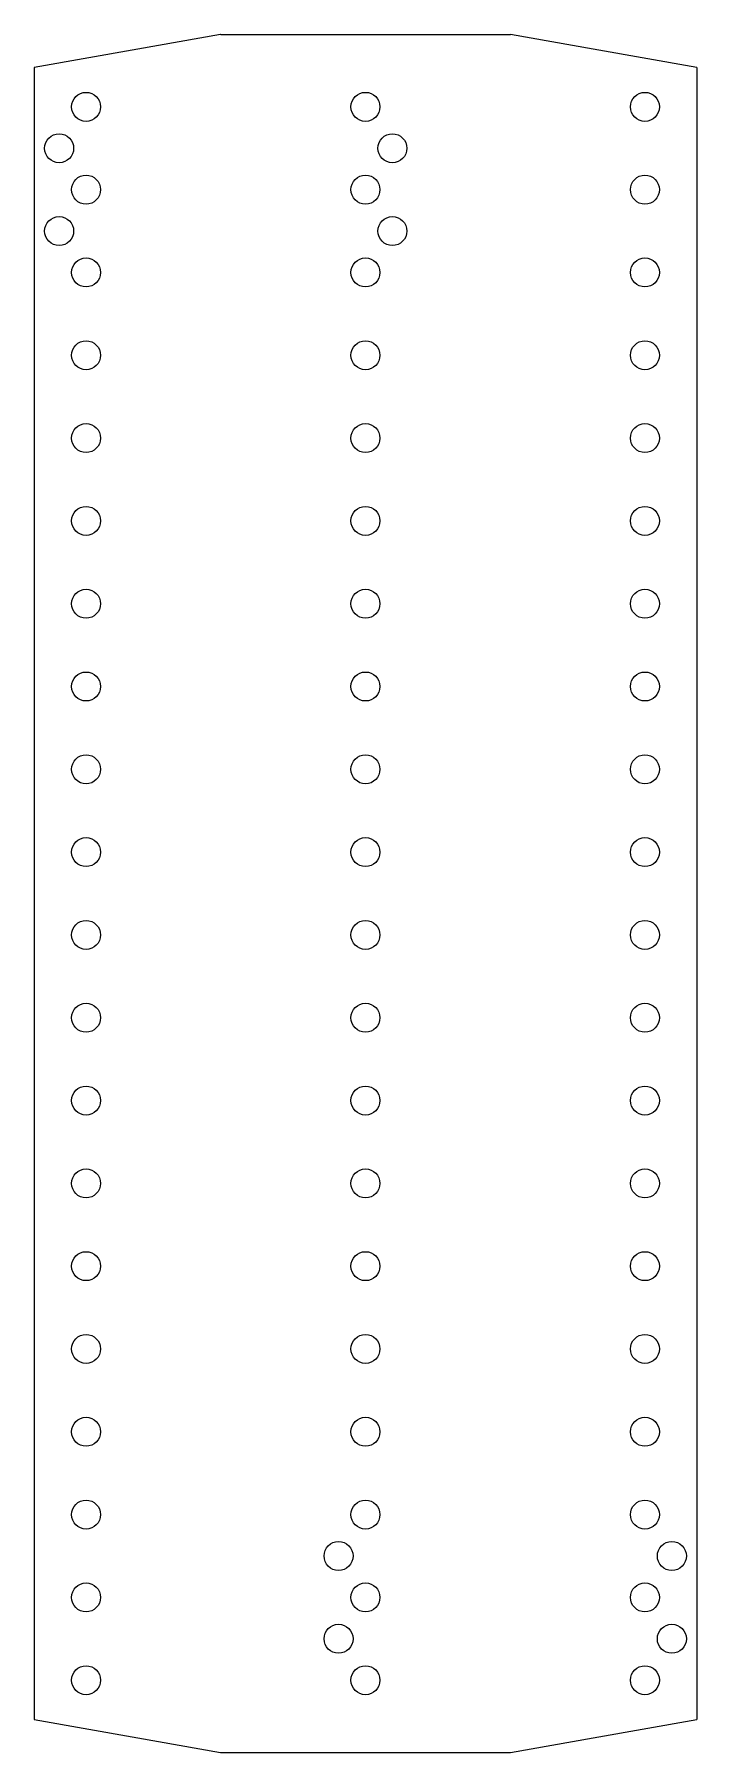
# Model space of a CAD drawing. Header units: millimetres. Extents: x 73 to 153, y 21 to 228.
import ezdxf

# ---------------------------------------------------------------- set-up
doc = ezdxf.new("R2010")
doc.units = ezdxf.units.MM
doc.layers.add('C00031', color=7, linetype='Continuous')

msp = doc.modelspace()

# ---------------------------------------------------------------- linework, layer by layer
at = {"layer": 'C00031', "color": 7, "linetype": 'Continuous'}
for p, q in [((85.41, 226.47), (72.91, 224.24)), ((85.41, 226.47), (85.42, 226.47)), ((95.41, 228.24), (85.42, 226.47)), ((95.42, 228.24), (95.41, 228.24)), ((95.42, 228.24), (130.41, 228.24)), ((130.42, 228.24), (130.41, 228.24)), ((140.41, 226.47), (130.42, 228.24)), ((140.41, 226.47), (140.42, 226.47)), ((152.92, 224.24), (140.42, 226.47)), ((72.91, 224.24), (72.91, 24.74)), ((152.92, 224.24), (152.92, 24.74)), ((72.91, 24.74), (85.41, 22.52)), ((140.42, 22.52), (152.92, 24.74)), ((85.42, 22.52), (85.41, 22.52)), ((85.42, 22.52), (95.41, 20.74)), ((130.42, 20.74), (140.41, 22.52)), ((140.42, 22.52), (140.41, 22.52)), ((95.41, 20.74), (95.42, 20.74)), ((95.42, 20.74), (130.41, 20.74)), ((130.41, 20.74), (130.42, 20.74))]:
    msp.add_line(p, q, dxfattribs=at)
for centre in [(79.16, 219.49), (112.91, 219.49), (146.67, 219.49), (75.91, 214.49), (116.16, 214.49), (79.16, 209.49), (112.91, 209.49), (146.67, 209.49), (75.91, 204.49), (116.16, 204.49), (79.16, 199.49), (112.91, 199.49), (146.67, 199.49), (79.16, 189.49), (112.91, 189.49), (146.67, 189.49), (79.16, 179.49), (112.91, 179.49), (146.67, 179.49), (79.16, 169.49), (112.91, 169.49), (146.67, 169.49), (79.16, 159.49), (112.91, 159.49), (146.67, 159.49), (79.16, 149.49), (112.91, 149.49), (146.67, 149.49), (79.16, 139.49), (112.91, 139.49), (146.67, 139.49), (79.16, 129.49), (112.91, 129.49), (146.67, 129.49), (79.16, 119.49), (112.91, 119.49), (146.67, 119.49), (79.16, 109.49), (112.91, 109.49), (146.67, 109.49), (79.16, 99.49), (112.91, 99.49), (146.67, 99.49), (79.16, 89.49), (112.91, 89.49), (146.67, 89.49), (79.16, 79.49), (112.91, 79.49), (146.67, 79.49), (79.16, 69.49), (112.91, 69.49), (146.67, 69.49), (79.16, 59.49), (112.91, 59.49), (146.67, 59.49), (79.16, 49.49), (112.91, 49.49), (146.67, 49.49), (109.66, 44.49), (149.92, 44.49), (79.16, 39.49), (112.91, 39.49), (146.67, 39.49), (109.66, 34.49), (149.92, 34.49), (79.16, 29.49), (112.91, 29.49), (146.67, 29.49)]:
    msp.add_circle(centre, 1.75, dxfattribs=at)

doc.saveas('drawing.dxf')
